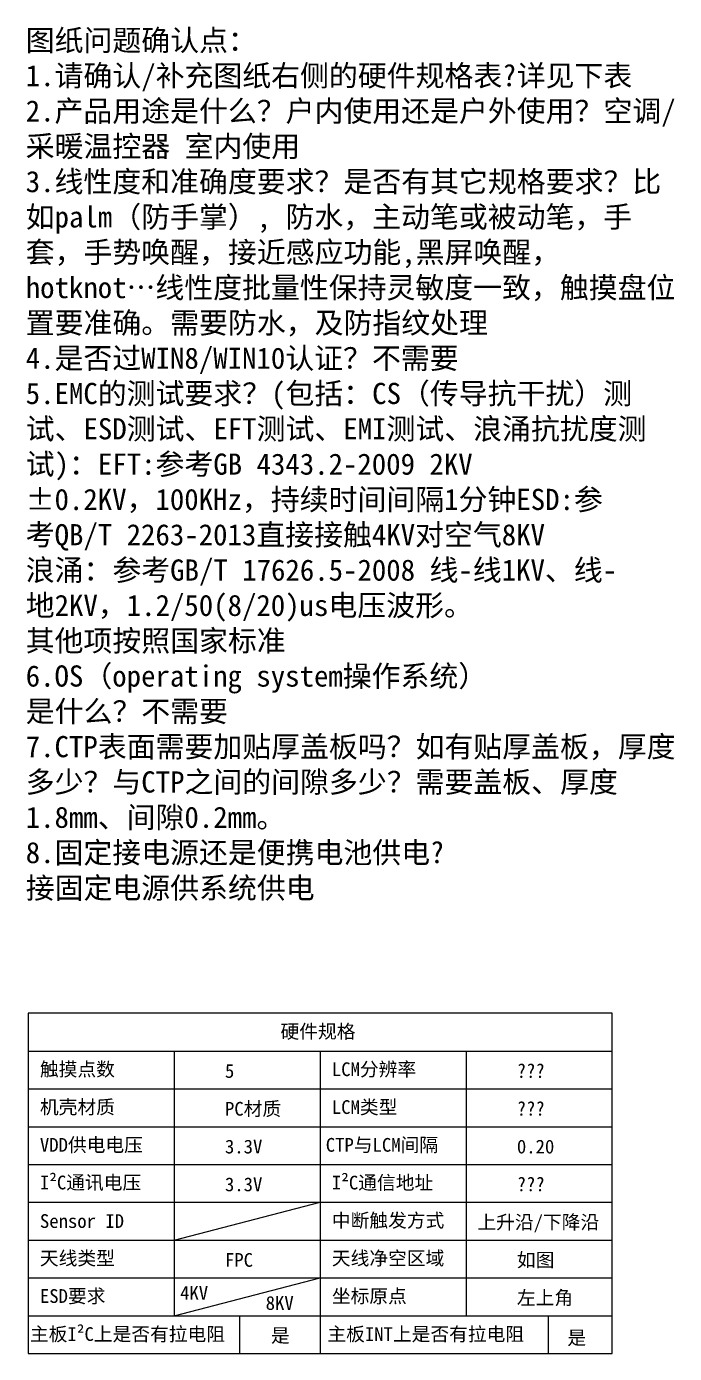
# Model space of a CAD drawing. Header units: millimetres. Extents: x 1946 to 4611, y 2266 to 2855.
# Drawn here: x 2403.1 to 2556.1, y 2534.4 to 2847.6 of the extents above; entities that cross this region are included whole.
import ezdxf

# ---------------------------------------------------------------- set-up
doc = ezdxf.new("R2010")
doc.units = ezdxf.units.MM
doc.layers.add('Dim', color=4, linetype='Continuous')
doc.styles.add('宋体', font='')
doc.styles.get('宋体').set_extended_font_data('SimSun')

# ---------------------------------------------------------------- blocks, each defined once
blk = doc.blocks.new('硬件规格')
at = {"color": 4}
blk.add_line((-79.77, 20.65), (-53.18, 27.53), dxfattribs=at)
for points in [[(0, 0), (0, 61.94), (-106.36, 61.94), (-106.36, 0)], [(-106.36, 55.06), (0, 55.06)], [(-79.77, 55.06), (-79.77, 6.88)], [(-53.18, 55.06), (-53.18, 0)], [(-26.59, 55.06), (-26.59, 6.88)], [(-106.36, 48.18), (0, 48.18)], [(-106.36, 41.29), (0, 41.29)], [(-106.36, 34.41), (0, 34.41)], [(-106.36, 27.53), (0, 27.53)], [(-106.36, 20.65), (0, 20.65)], [(-106.36, 13.76), (0, 13.76)], [(-79.77, 6.88), (-53.18, 13.76)], [(-106.36, 6.88), (0, 6.88)], [(-67.85, 6.88), (-67.85, 0)], [(-11.67, 6.88), (-11.67, 0)], [(-106.36, 0), (0, 0)]]:
    blk.add_lwpolyline(points, dxfattribs=at)
at = {"color": 4, "attachment_point": 4, "style": '宋体'}
for s, insert, char_height in [('硬件规格', (-60.4, 58.5), 2.503), ('触摸点数', (-104.23, 51.62), 2.503), ('LCM分辨率', (-51.05, 51.62), 2.503), ('机壳材质', (-104.23, 44.73), 2.503), ('LCM类型', (-51.05, 44.73), 2.503), ('VDD供电电压', (-104.23, 37.85), 2.503), ('CTP与LCM间隔', (-52.16, 37.85), 2.503), ('I²C通讯电压', (-104.23, 30.97), 2.503), ('I²C通信地址', (-51.05, 30.97), 2.503), ('Sensor ID', (-104.23, 24.09), 2.503), ('中断触发方式', (-51.05, 24.09), 2.503), ('天线类型', (-104.23, 17.21), 2.503), ('天线净空区域', (-51.05, 17.21), 2.503), ('ESD要求', (-104.23, 10.32), 2.503), ('坐标原点', (-51.05, 10.32), 2.503), ('主板I²C上是否有拉电阻', (-106.04, 3.39), 2.5026), ('主板INT上是否有拉电阻', (-51.86, 3.39), 2.5026)]:
    blk.add_mtext(s, dxfattribs=dict(at, insert=insert, char_height=char_height))

msp = doc.modelspace()

# ---------------------------------------------------------------- block references
at = {"layer": 'Dim', "color": 1, "lineweight": 0, "xscale": 1.296, "yscale": 1.296, "zscale": 1.296}
msp.add_blockref('硬件规格', (2541.38542, 2534.39436), dxfattribs=at)

# ---------------------------------------------------------------- texts
at = {"color": 1, "lineweight": 0, "insert": (2402.95526, 2846.81256), "char_height": 5, "attachment_point": 1, "style": '宋体'}
msp.add_mtext_dynamic_manual_height_columns('{\\fSimSun|b1|i0|c134|p2;图纸问题确认点：\\P1.请确认/补充图纸右侧的硬件规格表?\\C2;详见下表\\P\\C1;2.}产品用途是什么？户内使用还是户外使用？{\\C2;空调/采暖温控器 室内使用}\\P3.线性度和准确度要求？是否有其它规格要求？比如palm（防手掌）, 防水，主动笔或被动笔，手套，{\\fSimSun|b1|i0|c134|p2;手势唤醒，接近感应功能,黑屏唤醒，hotknot}…{\\C2;线性度批量性保持灵敏度一致，触摸盘位置要准确。需要防水，及防指纹处理}\\P4.是否过WIN8/WIN10认证？{\\C2;不需要\\P}5.EMC的测试要求？(包括：CS（传导抗干扰）测试、ESD测试、EFT测试、EMI测试、浪涌抗扰度测试){\\C256;：\\C2;EFT:参考GB 4343.2-2009 2KV\\P±0.2KV，100KHz，持续时间间隔1分钟ESD:参\\P考QB/T 2263-2013直接接触4KV对空气8KV\\P浪涌：参考GB/T 17626.5-2008 线-线1KV、线-\\P地2KV，1.2/50(8/20)us电压波形。\\P其他项按照国家标准\\P}6.OS（operating system操作系统）\\P是什么？{\\C2;不需要}\\P7.CTP表面需要加贴厚盖板吗？如有贴厚盖板，厚度多少？与CTP之间的间隙多少？{\\C2;需要盖板、厚度1.8mm、间隙0.2mm。}\\P8.固定接电源还是便携电池供电?\\P{\\C2;接固定电源供系统供电}', width=155.0151479, gutter_width=12.5, heights=[232.144], dxfattribs=at)
at = {"layer": 'Dim', "lineweight": 0, "style": '宋体'}
for s, height, p in [('5', 3.2434, (2449.99104, 2599.44168)), ('PC材质', 3.243402, (2449.99104, 2590.52232)), ('3.3V', 3.243402, (2449.99104, 2581.60297)), ('0.20', 3.243402, (2518.91334, 2581.60297)), ('3.3V', 3.243402, (2449.99104, 2572.68361)), ('上升沿/下降沿', 3.243402, (2509.59515, 2563.76425)), ('FPC', 3.243402, (2449.99104, 2554.8449)), ('如图', 3.243402, (2518.91334, 2554.8449)), ('4KV', 3.243402, (2439.39568, 2547.05517)), ('左上角', 3.243402, (2518.91334, 2545.92554)), ('8KV', 3.243402, (2459.60188, 2544.68457)), ('是', 3.2434, (2460.8512, 2537.00619)), ('是', 3.2434, (2530.8352, 2536.47512))]:
    msp.add_text(s, height=height, dxfattribs=at).set_placement(p)
at = {"layer": 'Dim', "color": 1, "lineweight": 0, "style": '宋体'}
for p in [(2518.91334, 2599.44168), (2518.91334, 2590.52232), (2518.91334, 2572.68361)]:
    msp.add_text('???', height=3.243402, dxfattribs=at).set_placement(p)

doc.saveas('drawing.dxf')
